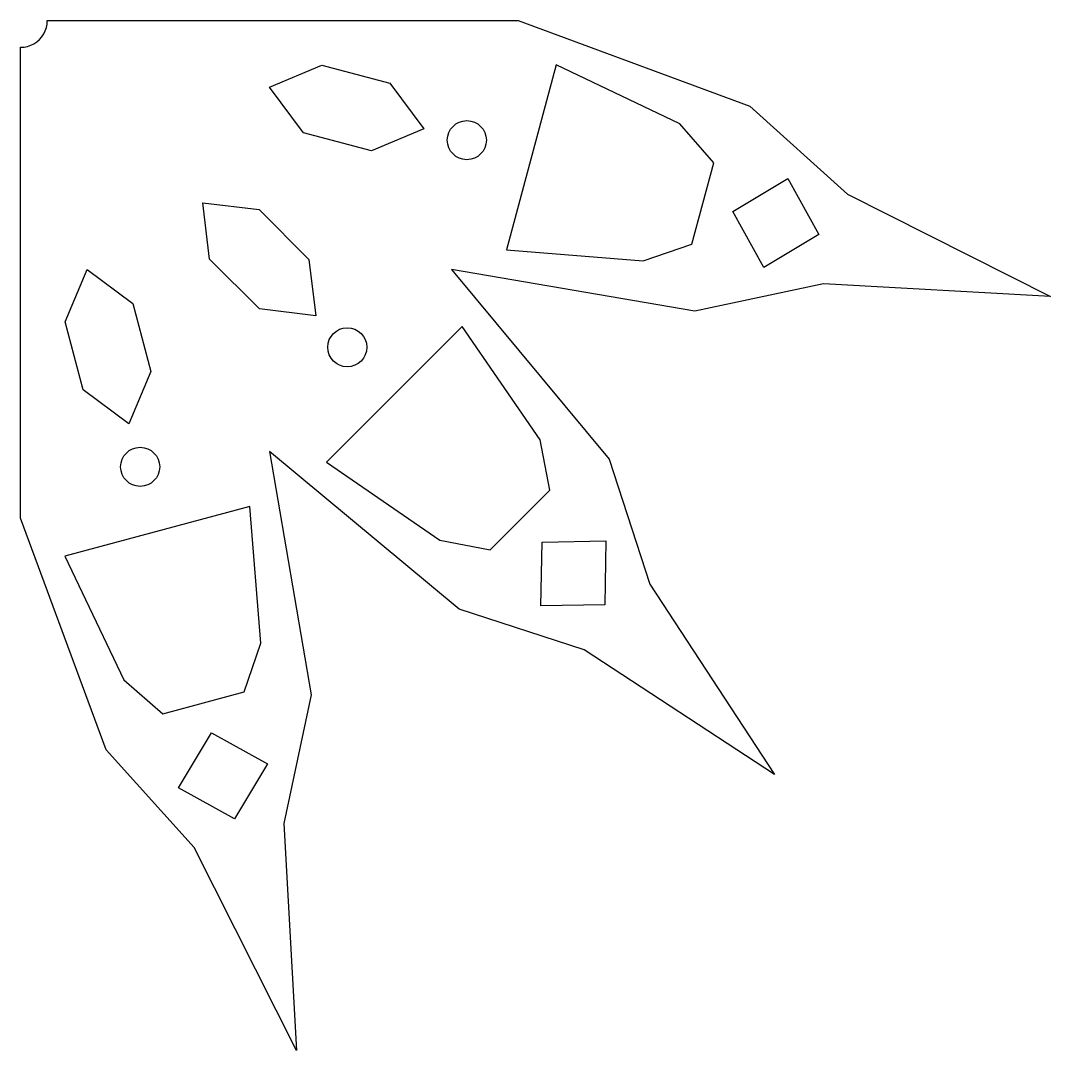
# Model space of a CAD drawing. Header units: metres. Extents: x 0 to 1198, y -1198 to 0.
import ezdxf

# ---------------------------------------------------------------- set-up
doc = ezdxf.new("R2010")
doc.units = ezdxf.units.M

msp = doc.modelspace()

# ---------------------------------------------------------------- linework, layer by layer
at = {"layer": 'CONTOUR'}
msp.add_lwpolyline([(578.67, 0), (848.12, -99.55), (961.76, -201.73), (1197.75, -320.94), (933.77, -306.18), (784.27, -337.85), (501.14, -289.33), (684.72, -510.28), (732.04, -655.58), (876.81, -876.81), (655.58, -732.04), (510.28, -684.72), (289.33, -501.14), (337.85, -784.27), (306.18, -933.77), (320.94, -1197.75), (201.73, -961.76), (99.55, -848.12), (0, -578.67), (0, -31), (4.05, -30.73), (8.02, -29.94), (11.86, -28.64), (15.5, -26.85), (18.87, -24.59), (21.92, -21.92), (24.59, -18.87), (26.85, -15.5), (28.64, -11.86), (29.94, -8.02), (30.73, -4.05), (31, 0)], close=True, dxfattribs=at)
at = {"layer": 'HOLES'}
for points in [[(289.46, -77.56), (350.31, -51.67), (429.36, -72.85), (469.12, -125.7), (408.26, -151.59), (329.21, -130.41)], [(565.05, -266.74), (724.26, -279.41), (780.82, -259.97), (806.19, -165.27), (766.93, -120.15), (622.72, -51.53)], [(828.44, -221.98), (892.2, -183.65), (928.25, -248.73), (864.5, -287.05)], [(211.9, -211.9), (277.54, -219.9), (335.41, -277.77), (343.42, -343.42), (277.77, -335.41), (219.9, -277.54)], [(77.56, -289.46), (130.41, -329.21), (151.59, -408.26), (125.7, -469.12), (72.85, -429.36), (51.67, -350.31)], [(355.98, -513.53), (487.52, -604.11), (546.23, -615.55), (615.55, -546.23), (604.11, -487.52), (513.53, -355.98)], [(51.53, -622.72), (120.15, -766.93), (165.27, -806.19), (259.97, -780.82), (279.41, -724.26), (266.74, -565.05)], [(606.46, -606.46), (680.84, -605.15), (679.53, -679.53), (605.15, -680.84)], [(221.98, -828.44), (287.05, -864.5), (248.73, -928.25), (183.65, -892.2)]]:
    msp.add_lwpolyline(points, close=True, dxfattribs=at)
for centre in [(519.02, -139.07), (379.95, -379.95), (139.07, -519.02)]:
    msp.add_circle(centre, 22.73, dxfattribs=at)

doc.saveas('drawing.dxf')
